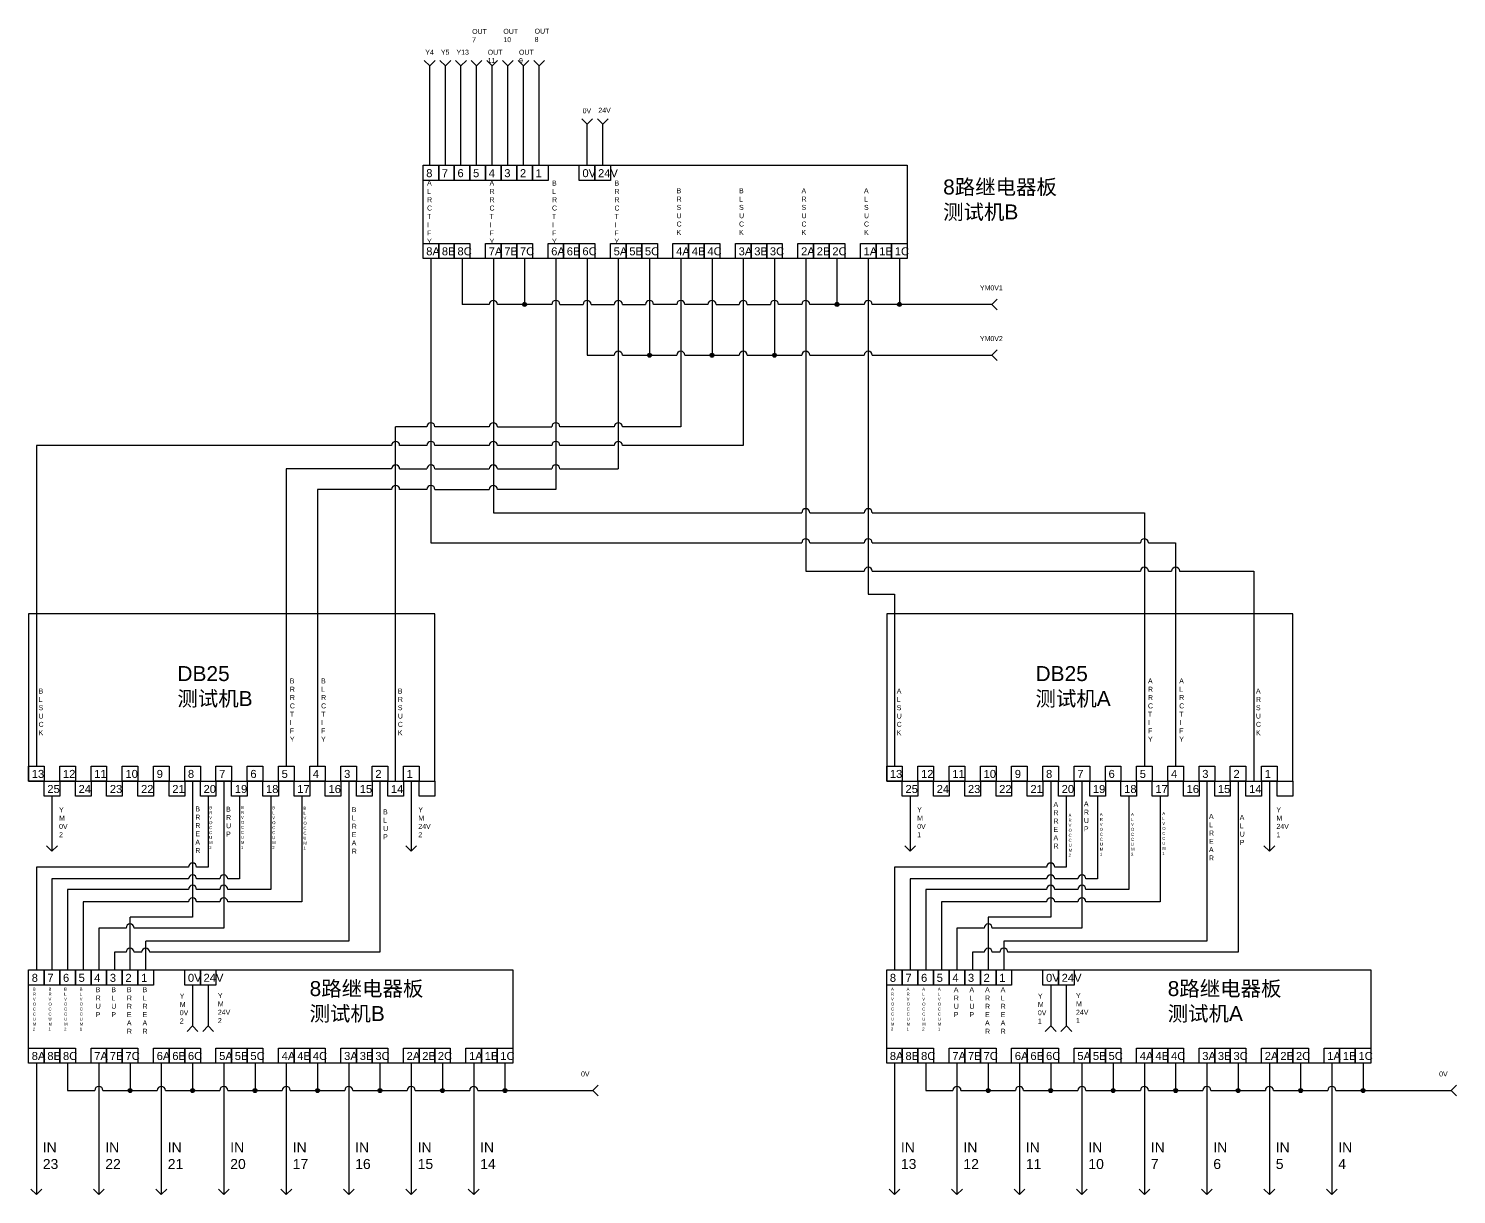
# Model space of a CAD drawing. Header units: millimetres. Extents: x 2029 to 5701, y 1269 to 3627.
# Drawn here: x 2650 to 3365, y 1269 to 1853 of the extents above; entities that cross this region are included whole.
import ezdxf

# ---------------------------------------------------------------- set-up
doc = ezdxf.new("R2010")
doc.units = ezdxf.units.MM
doc.styles.get("Standard").update_dxf_attribs({"font": 'arial.ttf'})

msp = doc.modelspace()

# ---------------------------------------------------------------- linework, layer by layer
for p, q in [((2848.36, 1837.06), (2851.06, 1834.36)), ((2851.06, 1834.36), (2853.77, 1837.06)), ((2851.06, 1784.51), (2851.06, 1834.36)), ((2856.19, 1837.06), (2858.89, 1834.36)), ((2858.89, 1834.36), (2861.59, 1837.06)), ((2858.89, 1784.51), (2858.89, 1834.36)), ((2864.01, 1837.06), (2866.71, 1834.36)), ((2866.71, 1834.36), (2869.42, 1837.06)), ((2866.71, 1784.51), (2866.71, 1834.36)), ((2871.84, 1837.06), (2874.54, 1834.36)), ((2874.54, 1834.36), (2877.24, 1837.06)), ((2874.54, 1784.51), (2874.54, 1834.36)), ((2879.66, 1837.06), (2882.37, 1834.36)), ((2882.37, 1834.36), (2885.07, 1837.06)), ((2882.37, 1784.51), (2882.37, 1834.36)), ((2887.49, 1837.06), (2890.19, 1834.36)), ((2890.19, 1834.36), (2892.89, 1837.06)), ((2890.19, 1784.51), (2890.19, 1834.36)), ((2895.31, 1837.06), (2898.02, 1834.36)), ((2898.02, 1834.36), (2900.72, 1837.06)), ((2898.02, 1784.51), (2898.02, 1834.36)), ((2903.14, 1837.06), (2905.84, 1834.36)), ((2905.84, 1834.36), (2908.54, 1837.06)), ((2905.84, 1784.51), (2905.84, 1834.36)), ((2927.19, 1807.73), (2929.89, 1805.03)), ((2929.89, 1805.03), (2932.59, 1807.73)), ((2929.89, 1784.51), (2929.89, 1805.03)), ((2935.04, 1807.73), (2937.74, 1805.03)), ((2937.71, 1784.51), (2937.71, 1805.03)), ((2937.74, 1805.03), (2940.44, 1807.73)), ((2851.64, 1737.8), (2851.64, 1595.37)), ((2867.29, 1737.8), (2867.29, 1714.79)), ((2882.94, 1737.8), (2882.94, 1610.47)), ((2898.59, 1737.8), (2898.59, 1714.79)), ((2914.24, 1737.8), (2914.24, 1622.11)), ((2929.89, 1737.8), (2929.89, 1689.37)), ((2945.54, 1737.8), (2945.54, 1632.39)), ((2961.19, 1737.8), (2961.19, 1689.37)), ((2976.84, 1737.8), (2976.84, 1653.48)), ((2992.49, 1737.8), (2992.49, 1689.37)), ((3008.14, 1737.8), (3008.14, 1644.19)), ((3023.79, 1737.8), (3023.79, 1689.37)), ((3039.44, 1737.8), (3039.44, 1581.17)), ((3055.09, 1737.8), (3055.09, 1714.79)), ((3070.74, 1737.8), (3070.74, 1569.66)), ((3086.39, 1737.8), (3086.39, 1714.79)), ((3132.69, 1714.79), (3135.39, 1717.5)), ((2880.92, 1714.79), (2867.29, 1714.79)), ((2912.22, 1714.79), (2884.96, 1714.79)), ((2916.26, 1714.79), (2927.87, 1714.79)), ((2931.91, 1714.79), (2943.52, 1714.79)), ((2947.56, 1714.79), (2959.17, 1714.79)), ((2974.82, 1714.79), (2963.21, 1714.79)), ((2990.47, 1714.79), (2978.86, 1714.79)), ((2994.51, 1714.79), (3006.12, 1714.79)), ((3010.16, 1714.79), (3021.77, 1714.79)), ((3037.42, 1714.79), (3025.81, 1714.79)), ((3068.72, 1714.79), (3041.46, 1714.79)), ((3132.69, 1714.79), (3072.76, 1714.79)), ((3132.69, 1714.79), (3135.39, 1712.09)), ((2929.89, 1689.37), (2943.52, 1689.37)), ((2947.56, 1689.37), (2974.82, 1689.37)), ((2978.86, 1689.37), (3006.12, 1689.37)), ((3010.16, 1689.37), (3037.42, 1689.37)), ((3041.46, 1689.37), (3068.72, 1689.37)), ((3072.76, 1689.37), (3132.69, 1689.37)), ((3132.69, 1689.37), (3135.39, 1692.08)), ((3132.69, 1689.37), (3135.39, 1686.67)), ((2833.98, 1476.03), (2833.98, 1653.48)), ((2849.62, 1653.48), (2833.98, 1653.48)), ((2880.92, 1653.48), (2853.66, 1653.48)), ((2884.96, 1653.48), (2912.22, 1653.48)), ((2943.52, 1653.48), (2916.26, 1653.48)), ((2976.84, 1653.48), (2947.56, 1653.48)), ((2654, 1644.19), (2654, 1483.59)), ((2831.96, 1644.19), (2654, 1644.19)), ((2849.62, 1644.19), (2835.99, 1644.19)), ((2880.92, 1644.19), (2853.66, 1644.19)), ((2912.22, 1644.19), (2884.96, 1644.19)), ((2943.52, 1644.19), (2916.26, 1644.19)), ((3008.14, 1644.19), (2947.56, 1644.19)), ((2779.2, 1632.39), (2779.2, 1483.59)), ((2831.96, 1632.39), (2779.2, 1632.39)), ((2835.99, 1632.39), (2849.62, 1632.39)), ((2853.66, 1632.39), (2880.92, 1632.39)), ((2884.96, 1632.39), (2912.22, 1632.39)), ((2916.26, 1632.39), (2945.54, 1632.39)), ((2794.85, 1622.11), (2794.85, 1483.59)), ((2831.96, 1622.11), (2794.85, 1622.11)), ((2849.62, 1622.11), (2835.99, 1622.11)), ((2853.66, 1622.11), (2880.92, 1622.11)), ((2914.24, 1622.11), (2884.96, 1622.11)), ((2882.94, 1610.47), (3037.42, 1610.47)), ((3041.46, 1610.47), (3068.72, 1610.47)), ((3072.76, 1610.47), (3209.11, 1610.47)), ((3209.11, 1610.47), (3209.11, 1483.59)), ((2851.64, 1595.37), (3037.42, 1595.37)), ((3041.46, 1595.37), (3068.72, 1595.37)), ((3072.76, 1595.37), (3207.09, 1595.37)), ((3211.12, 1595.37), (3224.76, 1595.37)), ((3224.76, 1595.37), (3224.76, 1483.59)), ((3039.44, 1581.17), (3068.72, 1581.17)), ((3072.76, 1581.17), (3207.09, 1581.17)), ((3211.12, 1581.17), (3222.74, 1581.17)), ((3226.77, 1581.17), (3263.88, 1581.17)), ((3263.88, 1581.17), (3263.88, 1476.03)), ((3070.74, 1569.66), (3083.9, 1569.66)), ((3083.9, 1569.66), (3083.9, 1483.59)), ((2732.25, 1476.03), (2732.25, 1407.94)), ((2747.9, 1476.03), (2747.9, 1402.44)), ((2810.5, 1476.03), (2810.5, 1395.88)), ((2826.15, 1476.03), (2826.15, 1390.3)), ((2841.8, 1476.03), (2841.8, 1440.98)), ((3162.16, 1476.03), (3162.16, 1407.94)), ((3177.81, 1476.03), (3177.81, 1402.44)), ((3240.41, 1476.03), (3240.41, 1395.88)), ((3256.06, 1476.03), (3256.06, 1390.3)), ((3271.71, 1476.03), (3271.71, 1440.98)), ((2661.82, 1468.46), (2661.82, 1440.98)), ((2740.07, 1468.46), (2740.07, 1432.98)), ((2755.72, 1468.46), (2755.72, 1427)), ((2771.38, 1468.46), (2771.38, 1421.81)), ((2787.03, 1468.46), (2787.03, 1415.53)), ((3091.73, 1468.46), (3091.73, 1440.98)), ((3169.98, 1468.46), (3169.98, 1432.98)), ((3185.63, 1468.46), (3185.63, 1427)), ((3201.28, 1468.46), (3201.28, 1421.81)), ((3216.93, 1468.46), (3216.93, 1415.53)), ((2659.12, 1443.68), (2661.82, 1440.98)), ((2661.82, 1440.98), (2664.53, 1443.68)), ((2839.1, 1443.68), (2841.8, 1440.98)), ((2841.8, 1440.98), (2844.5, 1443.68)), ((3089.03, 1443.68), (3091.73, 1440.98)), ((3091.73, 1440.98), (3094.43, 1443.68)), ((3269.01, 1443.68), (3271.71, 1440.98)), ((3271.71, 1440.98), (3274.41, 1443.68)), ((2730.23, 1432.98), (2654, 1432.98)), ((2654, 1432.98), (2654, 1381.45)), ((2740.07, 1432.98), (2734.27, 1432.98)), ((3083.9, 1432.98), (3083.9, 1381.45)), ((3160.14, 1432.98), (3083.9, 1432.98)), ((3169.98, 1432.98), (3164.17, 1432.98)), ((2730.23, 1427), (2661.82, 1427)), ((2661.82, 1427), (2661.82, 1381.45)), ((2745.88, 1427), (2734.27, 1427)), ((2755.72, 1427), (2749.92, 1427)), ((3091.73, 1427), (3091.73, 1381.45)), ((3160.14, 1427), (3091.73, 1427)), ((3175.79, 1427), (3164.17, 1427)), ((3185.63, 1427), (3179.82, 1427)), ((2730.23, 1421.81), (2669.65, 1421.81)), ((2669.65, 1421.81), (2669.65, 1381.45)), ((2745.88, 1421.81), (2734.27, 1421.81)), ((2771.38, 1421.81), (2749.92, 1421.81)), ((3099.55, 1421.81), (3099.55, 1381.45)), ((3160.14, 1421.81), (3099.55, 1421.81)), ((3175.79, 1421.81), (3164.17, 1421.81)), ((3201.28, 1421.81), (3179.82, 1421.81)), ((2730.23, 1415.53), (2677.47, 1415.53)), ((2677.47, 1415.53), (2677.47, 1381.45)), ((2745.88, 1415.53), (2734.27, 1415.53)), ((2787.03, 1415.53), (2749.92, 1415.53)), ((3107.38, 1415.53), (3107.38, 1381.45)), ((3160.14, 1415.53), (3107.38, 1415.53)), ((3175.79, 1415.53), (3164.17, 1415.53)), ((3216.93, 1415.53), (3179.82, 1415.53)), ((2685.3, 1402.44), (2685.3, 1381.45)), ((2698.93, 1402.44), (2685.3, 1402.44)), ((2732.25, 1407.94), (2700.95, 1407.94)), ((2700.95, 1381.45), (2700.95, 1407.94)), ((2747.9, 1402.44), (2702.97, 1402.44)), ((3115.2, 1402.44), (3115.2, 1381.45)), ((3128.84, 1402.44), (3115.2, 1402.44)), ((3130.85, 1407.94), (3130.85, 1381.45)), ((3162.16, 1407.94), (3130.85, 1407.94)), ((3177.81, 1402.44), (3132.87, 1402.44)), ((2810.5, 1395.88), (2708.77, 1395.88)), ((2708.77, 1381.45), (2708.77, 1395.88)), ((3138.68, 1395.88), (3138.68, 1381.45)), ((3240.41, 1395.88), (3138.68, 1395.88)), ((2693.12, 1390.3), (2693.12, 1381.45)), ((2698.93, 1390.3), (2693.12, 1390.3)), ((2706.76, 1390.3), (2702.97, 1390.3)), ((2826.15, 1390.3), (2710.79, 1390.3)), ((3123.03, 1390.3), (3123.03, 1381.45)), ((3128.84, 1390.3), (3123.03, 1390.3)), ((3136.66, 1390.3), (3132.87, 1390.3)), ((3256.06, 1390.3), (3140.7, 1390.3)), ((2732.25, 1373.88), (2732.25, 1353.36)), ((2740.07, 1373.88), (2740.07, 1353.36)), ((3162.16, 1373.88), (3162.16, 1353.36)), ((3169.98, 1373.88), (3169.98, 1353.36)), ((2729.55, 1350.66), (2732.25, 1353.36)), ((2732.25, 1353.36), (2734.95, 1350.66)), ((2737.4, 1350.66), (2740.1, 1353.36)), ((2740.1, 1353.36), (2742.8, 1350.66)), ((3159.45, 1350.66), (3162.16, 1353.36)), ((3162.16, 1353.36), (3164.86, 1350.66)), ((3167.3, 1350.66), (3170, 1353.36)), ((3170, 1353.36), (3172.71, 1350.66)), ((2654, 1334.74), (2654, 1268.98)), ((2669.65, 1334.74), (2669.65, 1321.04)), ((2685.3, 1334.74), (2685.3, 1268.98)), ((2700.95, 1334.74), (2700.95, 1321.04)), ((2716.6, 1334.74), (2716.6, 1268.98)), ((2732.25, 1334.74), (2732.25, 1321.04)), ((2747.9, 1334.74), (2747.9, 1268.98)), ((2763.55, 1334.74), (2763.55, 1321.04)), ((2779.2, 1334.74), (2779.2, 1268.98)), ((2794.85, 1334.74), (2794.85, 1321.04)), ((2810.5, 1334.74), (2810.5, 1268.98)), ((2826.15, 1334.74), (2826.15, 1321.04)), ((2841.8, 1334.74), (2841.8, 1268.98)), ((2857.45, 1334.74), (2857.45, 1321.04)), ((2873.1, 1334.74), (2873.1, 1268.98)), ((2888.75, 1334.74), (2888.75, 1321.04)), ((3083.9, 1334.74), (3083.9, 1268.98)), ((3099.55, 1334.74), (3099.55, 1321.04)), ((3115.2, 1334.74), (3115.2, 1268.98)), ((3130.85, 1334.74), (3130.85, 1321.04)), ((3146.5, 1334.74), (3146.5, 1268.98)), ((3162.16, 1334.74), (3162.16, 1321.04)), ((3177.81, 1334.74), (3177.81, 1268.98)), ((3193.46, 1334.74), (3193.46, 1321.04)), ((3209.11, 1334.74), (3209.11, 1268.98)), ((3224.76, 1334.74), (3224.76, 1321.04)), ((3240.41, 1334.74), (3240.41, 1268.98)), ((3256.06, 1334.74), (3256.06, 1321.04)), ((3271.71, 1334.74), (3271.71, 1268.98)), ((3287.36, 1334.74), (3287.36, 1321.04)), ((3303.01, 1334.74), (3303.01, 1268.98)), ((3318.66, 1334.74), (3318.66, 1321.04)), ((2932.82, 1321.04), (2935.53, 1323.75)), ((3362.73, 1321.04), (3365.43, 1323.75)), ((2669.65, 1321.04), (2683.28, 1321.04)), ((2687.32, 1321.04), (2714.58, 1321.04)), ((2718.62, 1321.04), (2745.88, 1321.04)), ((2749.92, 1321.04), (2777.18, 1321.04)), ((2781.22, 1321.04), (2808.48, 1321.04)), ((2812.52, 1321.04), (2839.78, 1321.04)), ((2843.82, 1321.04), (2871.08, 1321.04)), ((2875.12, 1321.04), (2932.82, 1321.04)), ((2932.82, 1321.04), (2935.53, 1318.34)), ((3099.55, 1321.04), (3113.19, 1321.04)), ((3117.22, 1321.04), (3144.49, 1321.04)), ((3148.52, 1321.04), (3175.79, 1321.04)), ((3179.82, 1321.04), (3207.09, 1321.04)), ((3211.12, 1321.04), (3238.39, 1321.04)), ((3242.43, 1321.04), (3269.69, 1321.04)), ((3273.73, 1321.04), (3300.99, 1321.04)), ((3305.03, 1321.04), (3362.73, 1321.04)), ((3362.73, 1321.04), (3365.43, 1318.34)), ((2651.3, 1271.69), (2654, 1268.98)), ((2654, 1268.98), (2656.7, 1271.69)), ((2682.6, 1271.69), (2685.3, 1268.98)), ((2685.3, 1268.98), (2688, 1271.69)), ((2713.9, 1271.69), (2716.6, 1268.98)), ((2716.6, 1268.98), (2719.3, 1271.69)), ((2745.2, 1271.69), (2747.9, 1268.98)), ((2747.9, 1268.98), (2750.6, 1271.69)), ((2776.5, 1271.69), (2779.2, 1268.98)), ((2779.2, 1268.98), (2781.9, 1271.69)), ((2807.8, 1271.69), (2810.5, 1268.98)), ((2810.5, 1268.98), (2813.2, 1271.69)), ((2839.1, 1271.69), (2841.8, 1268.98)), ((2841.8, 1268.98), (2844.5, 1271.69)), ((2870.4, 1271.69), (2873.1, 1268.98)), ((2873.1, 1268.98), (2875.8, 1271.69)), ((3081.2, 1271.69), (3083.9, 1268.98)), ((3083.9, 1268.98), (3086.61, 1271.69)), ((3112.5, 1271.69), (3115.2, 1268.98)), ((3115.2, 1268.98), (3117.91, 1271.69)), ((3143.8, 1271.69), (3146.5, 1268.98)), ((3146.5, 1268.98), (3149.21, 1271.69)), ((3175.1, 1271.69), (3177.81, 1268.98)), ((3177.81, 1268.98), (3180.51, 1271.69)), ((3206.4, 1271.69), (3209.11, 1268.98)), ((3209.11, 1268.98), (3211.81, 1271.69)), ((3237.7, 1271.69), (3240.41, 1268.98)), ((3240.41, 1268.98), (3243.11, 1271.69)), ((3269.01, 1271.69), (3271.71, 1268.98)), ((3271.71, 1268.98), (3274.41, 1271.69)), ((3300.31, 1271.69), (3303.01, 1268.98)), ((3303.01, 1268.98), (3305.71, 1271.69))]:
    msp.add_line(p, q)
for points in [[(2847.72, 1784.51), (2855.55, 1784.51), (2855.55, 1776.94), (2847.72, 1776.94)], [(2847.72, 1784.51), (3090.31, 1784.51), (3090.31, 1737.8), (2847.72, 1737.8)], [(2855.55, 1784.51), (2863.38, 1784.51), (2863.38, 1776.94), (2855.55, 1776.94)], [(2863.38, 1784.51), (2871.2, 1784.51), (2871.2, 1776.94), (2863.38, 1776.94)], [(2871.2, 1784.51), (2879.03, 1784.51), (2879.03, 1776.94), (2871.2, 1776.94)], [(2879.03, 1784.51), (2886.85, 1784.51), (2886.85, 1776.94), (2879.03, 1776.94)], [(2886.85, 1784.51), (2894.68, 1784.51), (2894.68, 1776.94), (2886.85, 1776.94)], [(2894.68, 1784.51), (2902.5, 1784.51), (2902.5, 1776.94), (2894.68, 1776.94)], [(2902.5, 1784.51), (2910.33, 1784.51), (2910.33, 1776.94), (2902.5, 1776.94)], [(2925.98, 1784.51), (2933.8, 1784.51), (2933.8, 1776.94), (2925.98, 1776.94)], [(2933.8, 1784.51), (2941.63, 1784.51), (2941.63, 1776.94), (2933.8, 1776.94)], [(2847.72, 1745.37), (2855.55, 1745.37), (2855.55, 1737.8), (2847.72, 1737.8)], [(2855.55, 1745.37), (2863.38, 1745.37), (2863.38, 1737.8), (2855.55, 1737.8)], [(2863.38, 1745.37), (2871.2, 1745.37), (2871.2, 1737.8), (2863.38, 1737.8)], [(2879.03, 1745.37), (2886.85, 1745.37), (2886.85, 1737.8), (2879.03, 1737.8)], [(2886.85, 1745.37), (2894.68, 1745.37), (2894.68, 1737.8), (2886.85, 1737.8)], [(2894.68, 1745.37), (2902.5, 1745.37), (2902.5, 1737.8), (2894.68, 1737.8)], [(2910.33, 1745.37), (2918.15, 1745.37), (2918.15, 1737.8), (2910.33, 1737.8)], [(2918.15, 1745.37), (2925.98, 1745.37), (2925.98, 1737.8), (2918.15, 1737.8)], [(2925.98, 1745.37), (2933.8, 1745.37), (2933.8, 1737.8), (2925.98, 1737.8)], [(2941.63, 1745.37), (2949.45, 1745.37), (2949.45, 1737.8), (2941.63, 1737.8)], [(2949.45, 1745.37), (2957.28, 1745.37), (2957.28, 1737.8), (2949.45, 1737.8)], [(2957.28, 1745.37), (2965.1, 1745.37), (2965.1, 1737.8), (2957.28, 1737.8)], [(2972.93, 1745.37), (2980.75, 1745.37), (2980.75, 1737.8), (2972.93, 1737.8)], [(2980.75, 1745.37), (2988.58, 1745.37), (2988.58, 1737.8), (2980.75, 1737.8)], [(2988.58, 1745.37), (2996.4, 1745.37), (2996.4, 1737.8), (2988.58, 1737.8)], [(3004.23, 1745.37), (3012.05, 1745.37), (3012.05, 1737.8), (3004.23, 1737.8)], [(3012.05, 1745.37), (3019.88, 1745.37), (3019.88, 1737.8), (3012.05, 1737.8)], [(3019.88, 1745.37), (3027.7, 1745.37), (3027.7, 1737.8), (3019.88, 1737.8)], [(3035.53, 1745.37), (3043.35, 1745.37), (3043.35, 1737.8), (3035.53, 1737.8)], [(3043.35, 1745.37), (3051.18, 1745.37), (3051.18, 1737.8), (3043.35, 1737.8)], [(3051.18, 1745.37), (3059, 1745.37), (3059, 1737.8), (3051.18, 1737.8)], [(3066.83, 1745.37), (3074.65, 1745.37), (3074.65, 1737.8), (3066.83, 1737.8)], [(3074.65, 1745.37), (3082.48, 1745.37), (3082.48, 1737.8), (3074.65, 1737.8)], [(3082.48, 1745.37), (3090.31, 1745.37), (3090.31, 1737.8), (3082.48, 1737.8)], [(2650.08, 1476.03), (2853.54, 1476.03), (2853.54, 1559.75), (2650.08, 1559.75)], [(3079.99, 1476.03), (3283.45, 1476.03), (3283.45, 1559.75), (3079.99, 1559.75)], [(2650.08, 1483.59), (2657.91, 1483.59), (2657.91, 1476.03), (2650.08, 1476.03)], [(2665.74, 1483.59), (2673.56, 1483.59), (2673.56, 1476.03), (2665.74, 1476.03)], [(2681.39, 1483.59), (2689.21, 1483.59), (2689.21, 1476.03), (2681.39, 1476.03)], [(2697.04, 1483.59), (2704.86, 1483.59), (2704.86, 1476.03), (2697.04, 1476.03)], [(2712.69, 1483.59), (2720.51, 1483.59), (2720.51, 1476.03), (2712.69, 1476.03)], [(2728.34, 1483.59), (2736.16, 1483.59), (2736.16, 1476.03), (2728.34, 1476.03)], [(2743.99, 1483.59), (2751.81, 1483.59), (2751.81, 1476.03), (2743.99, 1476.03)], [(2759.64, 1483.59), (2767.46, 1483.59), (2767.46, 1476.03), (2759.64, 1476.03)], [(2775.29, 1483.59), (2783.11, 1483.59), (2783.11, 1476.03), (2775.29, 1476.03)], [(2790.94, 1483.59), (2798.76, 1483.59), (2798.76, 1476.03), (2790.94, 1476.03)], [(2806.59, 1483.59), (2814.41, 1483.59), (2814.41, 1476.03), (2806.59, 1476.03)], [(2822.24, 1483.59), (2830.06, 1483.59), (2830.06, 1476.03), (2822.24, 1476.03)], [(2837.89, 1483.59), (2845.71, 1483.59), (2845.71, 1476.03), (2837.89, 1476.03)], [(3079.99, 1483.59), (3087.82, 1483.59), (3087.82, 1476.03), (3079.99, 1476.03)], [(3095.64, 1483.59), (3103.47, 1483.59), (3103.47, 1476.03), (3095.64, 1476.03)], [(3111.29, 1483.59), (3119.12, 1483.59), (3119.12, 1476.03), (3111.29, 1476.03)], [(3126.94, 1483.59), (3134.77, 1483.59), (3134.77, 1476.03), (3126.94, 1476.03)], [(3142.59, 1483.59), (3150.42, 1483.59), (3150.42, 1476.03), (3142.59, 1476.03)], [(3158.24, 1483.59), (3166.07, 1483.59), (3166.07, 1476.03), (3158.24, 1476.03)], [(3173.89, 1483.59), (3181.72, 1483.59), (3181.72, 1476.03), (3173.89, 1476.03)], [(3189.54, 1483.59), (3197.37, 1483.59), (3197.37, 1476.03), (3189.54, 1476.03)], [(3205.19, 1483.59), (3213.02, 1483.59), (3213.02, 1476.03), (3205.19, 1476.03)], [(3220.84, 1483.59), (3228.67, 1483.59), (3228.67, 1476.03), (3220.84, 1476.03)], [(3236.49, 1483.59), (3244.32, 1483.59), (3244.32, 1476.03), (3236.49, 1476.03)], [(3252.14, 1483.59), (3259.97, 1483.59), (3259.97, 1476.03), (3252.14, 1476.03)], [(3267.8, 1483.59), (3275.62, 1483.59), (3275.62, 1476.03), (3267.8, 1476.03)], [(2657.91, 1476.03), (2665.74, 1476.03), (2665.74, 1468.46), (2657.91, 1468.46)], [(2673.56, 1476.03), (2681.39, 1476.03), (2681.39, 1468.46), (2673.56, 1468.46)], [(2689.21, 1476.03), (2697.04, 1476.03), (2697.04, 1468.46), (2689.21, 1468.46)], [(2704.86, 1476.03), (2712.69, 1476.03), (2712.69, 1468.46), (2704.86, 1468.46)], [(2720.51, 1476.03), (2728.34, 1476.03), (2728.34, 1468.46), (2720.51, 1468.46)], [(2736.16, 1476.03), (2743.99, 1476.03), (2743.99, 1468.46), (2736.16, 1468.46)], [(2751.81, 1476.03), (2759.64, 1476.03), (2759.64, 1468.46), (2751.81, 1468.46)], [(2767.46, 1476.03), (2775.29, 1476.03), (2775.29, 1468.46), (2767.46, 1468.46)], [(2783.11, 1476.03), (2790.94, 1476.03), (2790.94, 1468.46), (2783.11, 1468.46)], [(2798.76, 1476.03), (2806.59, 1476.03), (2806.59, 1468.46), (2798.76, 1468.46)], [(2814.41, 1476.03), (2822.24, 1476.03), (2822.24, 1468.46), (2814.41, 1468.46)], [(2830.06, 1476.03), (2837.89, 1476.03), (2837.89, 1468.46), (2830.06, 1468.46)], [(2845.71, 1476.03), (2853.54, 1476.03), (2853.54, 1468.46), (2845.71, 1468.46)], [(3087.82, 1476.03), (3095.64, 1476.03), (3095.64, 1468.46), (3087.82, 1468.46)], [(3103.47, 1476.03), (3111.29, 1476.03), (3111.29, 1468.46), (3103.47, 1468.46)], [(3119.12, 1476.03), (3126.94, 1476.03), (3126.94, 1468.46), (3119.12, 1468.46)], [(3134.77, 1476.03), (3142.59, 1476.03), (3142.59, 1468.46), (3134.77, 1468.46)], [(3150.42, 1476.03), (3158.24, 1476.03), (3158.24, 1468.46), (3150.42, 1468.46)], [(3166.07, 1476.03), (3173.89, 1476.03), (3173.89, 1468.46), (3166.07, 1468.46)], [(3181.72, 1476.03), (3189.54, 1476.03), (3189.54, 1468.46), (3181.72, 1468.46)], [(3197.37, 1476.03), (3205.19, 1476.03), (3205.19, 1468.46), (3197.37, 1468.46)], [(3213.02, 1476.03), (3220.84, 1476.03), (3220.84, 1468.46), (3213.02, 1468.46)], [(3228.67, 1476.03), (3236.49, 1476.03), (3236.49, 1468.46), (3228.67, 1468.46)], [(3244.32, 1476.03), (3252.14, 1476.03), (3252.14, 1468.46), (3244.32, 1468.46)], [(3259.97, 1476.03), (3267.8, 1476.03), (3267.8, 1468.46), (3259.97, 1468.46)], [(3275.62, 1476.03), (3283.45, 1476.03), (3283.45, 1468.46), (3275.62, 1468.46)], [(2650.08, 1381.45), (2657.91, 1381.45), (2657.91, 1373.88), (2650.08, 1373.88)], [(2650.08, 1381.45), (2892.67, 1381.45), (2892.67, 1334.74), (2650.08, 1334.74)], [(2657.91, 1381.45), (2665.74, 1381.45), (2665.74, 1373.88), (2657.91, 1373.88)], [(2665.74, 1381.45), (2673.56, 1381.45), (2673.56, 1373.88), (2665.74, 1373.88)], [(2673.56, 1381.45), (2681.39, 1381.45), (2681.39, 1373.88), (2673.56, 1373.88)], [(2681.39, 1381.45), (2689.21, 1381.45), (2689.21, 1373.88), (2681.39, 1373.88)], [(2689.21, 1381.45), (2697.04, 1381.45), (2697.04, 1373.88), (2689.21, 1373.88)], [(2697.04, 1381.45), (2704.86, 1381.45), (2704.86, 1373.88), (2697.04, 1373.88)], [(2704.86, 1381.45), (2712.69, 1381.45), (2712.69, 1373.88), (2704.86, 1373.88)], [(2728.34, 1381.45), (2736.16, 1381.45), (2736.16, 1373.88), (2728.34, 1373.88)], [(2736.16, 1381.45), (2743.99, 1381.45), (2743.99, 1373.88), (2736.16, 1373.88)], [(3079.99, 1381.45), (3087.82, 1381.45), (3087.82, 1373.88), (3079.99, 1373.88)], [(3079.99, 1381.45), (3322.57, 1381.45), (3322.57, 1334.74), (3079.99, 1334.74)], [(3087.82, 1381.45), (3095.64, 1381.45), (3095.64, 1373.88), (3087.82, 1373.88)], [(3095.64, 1381.45), (3103.47, 1381.45), (3103.47, 1373.88), (3095.64, 1373.88)], [(3103.47, 1381.45), (3111.29, 1381.45), (3111.29, 1373.88), (3103.47, 1373.88)], [(3111.29, 1381.45), (3119.12, 1381.45), (3119.12, 1373.88), (3111.29, 1373.88)], [(3119.12, 1381.45), (3126.94, 1381.45), (3126.94, 1373.88), (3119.12, 1373.88)], [(3126.94, 1381.45), (3134.77, 1381.45), (3134.77, 1373.88), (3126.94, 1373.88)], [(3134.77, 1381.45), (3142.59, 1381.45), (3142.59, 1373.88), (3134.77, 1373.88)], [(3158.24, 1381.45), (3166.07, 1381.45), (3166.07, 1373.88), (3158.24, 1373.88)], [(3166.07, 1381.45), (3173.89, 1381.45), (3173.89, 1373.88), (3166.07, 1373.88)], [(2650.08, 1342.31), (2657.91, 1342.31), (2657.91, 1334.74), (2650.08, 1334.74)], [(2657.91, 1342.31), (2665.74, 1342.31), (2665.74, 1334.74), (2657.91, 1334.74)], [(2665.74, 1342.31), (2673.56, 1342.31), (2673.56, 1334.74), (2665.74, 1334.74)], [(2681.39, 1342.31), (2689.21, 1342.31), (2689.21, 1334.74), (2681.39, 1334.74)], [(2689.21, 1342.31), (2697.04, 1342.31), (2697.04, 1334.74), (2689.21, 1334.74)], [(2697.04, 1342.31), (2704.86, 1342.31), (2704.86, 1334.74), (2697.04, 1334.74)], [(2712.69, 1342.31), (2720.51, 1342.31), (2720.51, 1334.74), (2712.69, 1334.74)], [(2720.51, 1342.31), (2728.34, 1342.31), (2728.34, 1334.74), (2720.51, 1334.74)], [(2728.34, 1342.31), (2736.16, 1342.31), (2736.16, 1334.74), (2728.34, 1334.74)], [(2743.99, 1342.31), (2751.81, 1342.31), (2751.81, 1334.74), (2743.99, 1334.74)], [(2751.81, 1342.31), (2759.64, 1342.31), (2759.64, 1334.74), (2751.81, 1334.74)], [(2759.64, 1342.31), (2767.46, 1342.31), (2767.46, 1334.74), (2759.64, 1334.74)], [(2775.29, 1342.31), (2783.11, 1342.31), (2783.11, 1334.74), (2775.29, 1334.74)], [(2783.11, 1342.31), (2790.94, 1342.31), (2790.94, 1334.74), (2783.11, 1334.74)], [(2790.94, 1342.31), (2798.76, 1342.31), (2798.76, 1334.74), (2790.94, 1334.74)], [(2806.59, 1342.31), (2814.41, 1342.31), (2814.41, 1334.74), (2806.59, 1334.74)], [(2814.41, 1342.31), (2822.24, 1342.31), (2822.24, 1334.74), (2814.41, 1334.74)], [(2822.24, 1342.31), (2830.06, 1342.31), (2830.06, 1334.74), (2822.24, 1334.74)], [(2837.89, 1342.31), (2845.71, 1342.31), (2845.71, 1334.74), (2837.89, 1334.74)], [(2845.71, 1342.31), (2853.54, 1342.31), (2853.54, 1334.74), (2845.71, 1334.74)], [(2853.54, 1342.31), (2861.36, 1342.31), (2861.36, 1334.74), (2853.54, 1334.74)], [(2869.19, 1342.31), (2877.02, 1342.31), (2877.02, 1334.74), (2869.19, 1334.74)], [(2877.02, 1342.31), (2884.84, 1342.31), (2884.84, 1334.74), (2877.02, 1334.74)], [(2884.84, 1342.31), (2892.67, 1342.31), (2892.67, 1334.74), (2884.84, 1334.74)], [(3079.99, 1342.31), (3087.82, 1342.31), (3087.82, 1334.74), (3079.99, 1334.74)], [(3087.82, 1342.31), (3095.64, 1342.31), (3095.64, 1334.74), (3087.82, 1334.74)], [(3095.64, 1342.31), (3103.47, 1342.31), (3103.47, 1334.74), (3095.64, 1334.74)], [(3111.29, 1342.31), (3119.12, 1342.31), (3119.12, 1334.74), (3111.29, 1334.74)], [(3119.12, 1342.31), (3126.94, 1342.31), (3126.94, 1334.74), (3119.12, 1334.74)], [(3126.94, 1342.31), (3134.77, 1342.31), (3134.77, 1334.74), (3126.94, 1334.74)], [(3142.59, 1342.31), (3150.42, 1342.31), (3150.42, 1334.74), (3142.59, 1334.74)], [(3150.42, 1342.31), (3158.24, 1342.31), (3158.24, 1334.74), (3150.42, 1334.74)], [(3158.24, 1342.31), (3166.07, 1342.31), (3166.07, 1334.74), (3158.24, 1334.74)], [(3173.89, 1342.31), (3181.72, 1342.31), (3181.72, 1334.74), (3173.89, 1334.74)], [(3181.72, 1342.31), (3189.54, 1342.31), (3189.54, 1334.74), (3181.72, 1334.74)], [(3189.54, 1342.31), (3197.37, 1342.31), (3197.37, 1334.74), (3189.54, 1334.74)], [(3205.19, 1342.31), (3213.02, 1342.31), (3213.02, 1334.74), (3205.19, 1334.74)], [(3213.02, 1342.31), (3220.84, 1342.31), (3220.84, 1334.74), (3213.02, 1334.74)], [(3220.84, 1342.31), (3228.67, 1342.31), (3228.67, 1334.74), (3220.84, 1334.74)], [(3236.49, 1342.31), (3244.32, 1342.31), (3244.32, 1334.74), (3236.49, 1334.74)], [(3244.32, 1342.31), (3252.14, 1342.31), (3252.14, 1334.74), (3244.32, 1334.74)], [(3252.14, 1342.31), (3259.97, 1342.31), (3259.97, 1334.74), (3252.14, 1334.74)], [(3267.8, 1342.31), (3275.62, 1342.31), (3275.62, 1334.74), (3267.8, 1334.74)], [(3275.62, 1342.31), (3283.45, 1342.31), (3283.45, 1334.74), (3275.62, 1334.74)], [(3283.45, 1342.31), (3291.27, 1342.31), (3291.27, 1334.74), (3283.45, 1334.74)], [(3299.1, 1342.31), (3306.92, 1342.31), (3306.92, 1334.74), (3299.1, 1334.74)], [(3306.92, 1342.31), (3314.75, 1342.31), (3314.75, 1334.74), (3306.92, 1334.74)], [(3314.75, 1342.31), (3322.57, 1342.31), (3322.57, 1334.74), (3314.75, 1334.74)]]:
    msp.add_lwpolyline(points, close=True)
for centre, radius in [((2898.59, 1714.79), 0.99), ((2898.59, 1714.79), 0.796), ((2898.59, 1714.79), 0.504), ((3055.09, 1714.79), 0.99), ((3055.09, 1714.79), 0.796), ((3055.09, 1714.79), 0.504), ((3086.39, 1714.79), 0.99), ((3086.39, 1714.79), 0.796), ((3086.39, 1714.79), 0.504), ((2961.19, 1689.37), 0.99), ((2961.19, 1689.37), 0.796), ((2961.19, 1689.37), 0.504), ((2992.49, 1689.37), 0.99), ((2992.49, 1689.37), 0.796), ((2992.49, 1689.37), 0.504), ((3023.79, 1689.37), 0.99), ((3023.79, 1689.37), 0.796), ((3023.79, 1689.37), 0.504), ((2700.95, 1321.04), 0.99), ((2700.95, 1321.04), 0.796), ((2700.95, 1321.04), 0.504), ((2732.25, 1321.04), 0.99), ((2732.25, 1321.04), 0.796), ((2732.25, 1321.04), 0.504), ((2763.55, 1321.04), 0.99), ((2763.55, 1321.04), 0.796), ((2763.55, 1321.04), 0.504), ((2794.85, 1321.04), 0.99), ((2794.85, 1321.04), 0.796), ((2794.85, 1321.04), 0.504), ((2826.15, 1321.04), 0.99), ((2826.15, 1321.04), 0.796), ((2826.15, 1321.04), 0.504), ((2857.45, 1321.04), 0.99), ((2857.45, 1321.04), 0.796), ((2857.45, 1321.04), 0.504), ((2888.75, 1321.04), 0.99), ((2888.75, 1321.04), 0.796), ((2888.75, 1321.04), 0.504), ((3130.85, 1321.04), 0.99), ((3130.85, 1321.04), 0.796), ((3130.85, 1321.04), 0.504), ((3162.16, 1321.04), 0.99), ((3162.16, 1321.04), 0.796), ((3162.16, 1321.04), 0.504), ((3193.46, 1321.04), 0.99), ((3193.46, 1321.04), 0.796), ((3193.46, 1321.04), 0.504), ((3224.76, 1321.04), 0.99), ((3224.76, 1321.04), 0.796), ((3224.76, 1321.04), 0.504), ((3256.06, 1321.04), 0.99), ((3256.06, 1321.04), 0.796), ((3256.06, 1321.04), 0.504), ((3287.36, 1321.04), 0.99), ((3287.36, 1321.04), 0.796), ((3287.36, 1321.04), 0.504), ((3318.66, 1321.04), 0.99), ((3318.66, 1321.04), 0.796), ((3318.66, 1321.04), 0.504)]:
    msp.add_circle(centre, radius)
for centre in [(2882.94, 1714.79), (2914.24, 1714.79), (2929.89, 1714.79), (2945.54, 1714.79), (2961.19, 1714.79), (2976.84, 1714.79), (2992.49, 1714.79), (3008.14, 1714.79), (3023.79, 1714.79), (3039.44, 1714.79), (3070.74, 1714.79), (2945.54, 1689.37), (2976.84, 1689.37), (3008.14, 1689.37), (3039.44, 1689.37), (3070.74, 1689.37), (2851.64, 1653.48), (2882.94, 1653.48), (2914.24, 1653.48), (2945.54, 1653.48), (2833.98, 1644.19), (2851.64, 1644.19), (2882.94, 1644.19), (2914.24, 1644.19), (2945.54, 1644.19), (2833.98, 1632.39), (2851.64, 1632.39), (2882.94, 1632.39), (2914.24, 1632.39), (2833.98, 1622.11), (2851.64, 1622.11), (2882.94, 1622.11), (3039.44, 1610.47), (3070.74, 1610.47), (3039.44, 1595.37), (3070.74, 1595.37), (3209.11, 1595.37), (3070.74, 1581.17), (3209.11, 1581.17), (3224.76, 1581.17), (2732.25, 1432.98), (3162.16, 1432.98), (2732.25, 1427), (2732.25, 1421.81), (2747.9, 1427), (2747.9, 1421.81), (3162.16, 1427), (3162.16, 1421.81), (3177.81, 1427), (3177.81, 1421.81), (2732.25, 1415.53), (2747.9, 1415.53), (3162.16, 1415.53), (3177.81, 1415.53), (2700.95, 1402.44), (3130.85, 1402.44), (2700.95, 1390.3), (2708.77, 1390.3), (3130.85, 1390.3), (3138.68, 1390.3), (2685.3, 1321.04), (2716.6, 1321.04), (2747.9, 1321.04), (2779.2, 1321.04), (2810.5, 1321.04), (2841.8, 1321.04), (2873.1, 1321.04), (3115.2, 1321.04), (3146.5, 1321.04), (3177.81, 1321.04), (3209.11, 1321.04), (3240.41, 1321.04), (3271.71, 1321.04), (3303.01, 1321.04)]:
    msp.add_arc(centre, 2.02, 0, 180)

# ---------------------------------------------------------------- texts
at = {"attachment_point": 1}
for s, width, heights, insert, char_height in [('OUT\\P7', 16.4467, [22.92], (2872.31, 1852.78), 2.5), ('OUT\\P10', 16.4467, [22.92], (2887.96, 1852.84), 2.5), ('OUT\\P8', 16.4467, [22.92], (2903.61, 1852.94), 2.5), ('Y4', 16.4467, [22.92], (2848.83, 1842.38), 2.5), ('Y5', 16.4467, [22.92], (2856.66, 1842.38), 2.5), ('Y13', 16.4467, [22.92], (2864.48, 1842.38), 2.5), ('OUT\\P11', 16.4467, [22.92], (2880.13, 1842.38), 2.5), ('OUT\\P9', 16.4467, [22.92], (2895.79, 1842.38), 2.5), ('0V', 16.4467, [22.92], (2927.66, 1813.05), 2.5), ('24V', 16.4467, [22.92], (2935.54, 1813.32), 2.5), ('8', 10.585, [0], (2849.31, 1782.55), 4.01), ('7', 10.585, [0], (2857.13, 1782.55), 4.01), ('6', 10.585, [0], (2864.96, 1782.55), 4.01), ('5', 10.585, [0], (2872.78, 1782.55), 4.01), ('4', 10.585, [0], (2880.61, 1782.55), 4.01), ('3', 10.585, [0], (2888.43, 1782.55), 4.01), ('2', 10.585, [0], (2896.26, 1782.55), 4.01), ('1', 10.585, [0], (2904.08, 1782.55), 4.01), ('0V', 10.585, [0], (2927.56, 1782.55), 4.009), ('24V', 10.585, [0], (2935.39, 1782.55), 4.009), ('A\\PL\\PR\\PC\\PT\\PI\\PF\\PY', 8.0868, [0], (2849.73, 1776.83), 2.5), ('A\\PR\\PR\\PC\\PT\\PI\\PF\\PY', 8.0868, [0], (2881.03, 1776.83), 2.5), ('B\\PL\\PR\\PC\\PT\\PI\\PF\\PY', 8.0868, [0], (2912.33, 1776.83), 2.5), ('B\\PR\\PR\\PC\\PT\\PI\\PF\\PY', 8.0868, [0], (2943.63, 1776.83), 2.5), ('8{\\fSimSun|b0|i0|c134|p2;路继电器板}\\P{\\fSimSun|b0|i0|c134|p2;测试机}B', 83.9186, [0], (3108.28, 1777.38), 7.5), ('B\\PR\\PS\\PU\\PC\\PK', 8.0868, [0], (2974.73, 1772.99), 2.5), ('B\\PL\\PS\\PU\\PC\\PK', 8.0868, [0], (3006.03, 1772.99), 2.5), ('A\\PR\\PS\\PU\\PC\\PK', 8.0868, [0], (3037.33, 1772.99), 2.5), ('A\\PL\\PS\\PU\\PC\\PK', 8.0868, [0], (3068.63, 1772.99), 2.5), ('8A', 10.585, [0], (2849.31, 1743.41), 4.009), ('8B', 10.585, [0], (2857.13, 1743.41), 4.009), ('8C', 10.585, [0], (2864.96, 1743.41), 4.009), ('7A', 10.585, [0], (2880.61, 1743.41), 4.009), ('7B', 10.585, [0], (2888.43, 1743.41), 4.009), ('7C', 10.585, [0], (2896.26, 1743.41), 4.009), ('6A', 10.585, [0], (2911.91, 1743.41), 4.009), ('6B', 10.585, [0], (2919.73, 1743.41), 4.009), ('6C', 10.585, [0], (2927.56, 1743.41), 4.009), ('5A', 10.585, [0], (2943.21, 1743.41), 4.009), ('5B', 10.585, [0], (2951.04, 1743.41), 4.009), ('5C', 10.585, [0], (2958.86, 1743.41), 4.009), ('4A', 10.585, [0], (2974.51, 1743.41), 4.009), ('4B', 10.585, [0], (2982.34, 1743.41), 4.009), ('4C', 10.585, [0], (2990.16, 1743.41), 4.009), ('3A', 10.585, [0], (3005.81, 1743.41), 4.009), ('3B', 10.585, [0], (3013.64, 1743.41), 4.009), ('3C', 10.585, [0], (3021.46, 1743.41), 4.009), ('2A', 10.585, [0], (3037.11, 1743.41), 4.009), ('2B', 10.585, [0], (3044.94, 1743.41), 4.009), ('2C', 10.585, [0], (3052.76, 1743.41), 4.009), ('1A', 10.585, [0], (3068.41, 1743.41), 4.009), ('1B', 10.585, [0], (3076.24, 1743.41), 4.009), ('1C', 10.585, [0], (3084.06, 1743.41), 4.009), ('YM0V1', 16.4467, [22.92], (3126.72, 1724.34), 2.5), ('YM0V2', 16.4467, [22.92], (3126.72, 1698.92), 2.5), ('DB25\\P{\\fSimSun|b0|i0|c134|p2;测试机}B', 58.3836, [0], (2724.65, 1533.64), 7.5), ('DB25\\P{\\fSimSun|b0|i0|c134|p2;测试机}A', 58.3836, [0], (3154.55, 1533.64), 7.5), ('B\\PR\\PR\\PC\\PT\\PI\\PF\\PY', 8.0868, [0], (2780.99, 1527.45), 2.5), ('B\\PL\\PR\\PC\\PT\\PI\\PF\\PY', 8.0868, [0], (2796.64, 1527.45), 2.5), ('A\\PR\\PR\\PC\\PT\\PI\\PF\\PY', 8.0868, [0], (3210.9, 1527.45), 2.5), ('A\\PL\\PR\\PC\\PT\\PI\\PF\\PY', 8.0868, [0], (3226.55, 1527.45), 2.5), ('B\\PL\\PS\\PU\\PC\\PK', 8.0868, [0], (2655.11, 1522.37), 2.5), ('B\\PR\\PS\\PU\\PC\\PK', 8.0868, [0], (2835.09, 1522.37), 2.5), ('A\\PL\\PS\\PU\\PC\\PK', 8.0868, [0], (3085.01, 1522.37), 2.5), ('A\\PR\\PS\\PU\\PC\\PK', 8.0868, [0], (3264.99, 1522.37), 2.5), ('13', 10.585, [0], (2651.67, 1481.63), 4.009), ('12', 10.585, [0], (2667.32, 1481.63), 4.009), ('11', 10.585, [0], (2682.97, 1481.63), 4.009), ('10', 10.585, [0], (2698.62, 1481.63), 4.009), ('9', 10.585, [0], (2714.27, 1481.63), 4.01), ('8', 10.585, [0], (2729.92, 1481.63), 4.01), ('7', 10.585, [0], (2745.57, 1481.63), 4.01), ('6', 10.585, [0], (2761.22, 1481.63), 4.01), ('5', 10.585, [0], (2776.87, 1481.63), 4.01), ('4', 10.585, [0], (2792.52, 1481.63), 4.01), ('3', 10.585, [0], (2808.17, 1481.63), 4.01), ('2', 10.585, [0], (2823.82, 1481.63), 4.01), ('1', 10.585, [0], (2839.47, 1481.63), 4.01), ('13', 10.585, [0], (3081.57, 1481.63), 4.009), ('12', 10.585, [0], (3097.22, 1481.63), 4.009), ('11', 10.585, [0], (3112.88, 1481.63), 4.009), ('10', 10.585, [0], (3128.53, 1481.63), 4.009), ('9', 10.585, [0], (3144.18, 1481.63), 4.01), ('8', 10.585, [0], (3159.83, 1481.63), 4.01), ('7', 10.585, [0], (3175.48, 1481.63), 4.01), ('6', 10.585, [0], (3191.13, 1481.63), 4.01), ('5', 10.585, [0], (3206.78, 1481.63), 4.01), ('4', 10.585, [0], (3222.43, 1481.63), 4.01), ('3', 10.585, [0], (3238.08, 1481.63), 4.01), ('2', 10.585, [0], (3253.73, 1481.63), 4.01), ('1', 10.585, [0], (3269.38, 1481.63), 4.01), ('25', 10.585, [0], (2659.49, 1474.07), 4.009), ('24', 10.585, [0], (2675.14, 1474.07), 4.009), ('23', 10.585, [0], (2690.79, 1474.07), 4.009), ('22', 10.585, [0], (2706.44, 1474.07), 4.009), ('21', 10.585, [0], (2722.09, 1474.07), 4.009), ('20', 10.585, [0], (2737.75, 1474.07), 4.009), ('19', 10.585, [0], (2753.4, 1474.07), 4.009), ('18', 10.585, [0], (2769.05, 1474.07), 4.009), ('17', 10.585, [0], (2784.7, 1474.07), 4.009), ('16', 10.585, [0], (2800.35, 1474.07), 4.009), ('15', 10.585, [0], (2816, 1474.07), 4.009), ('14', 10.585, [0], (2831.65, 1474.07), 4.009), ('25', 10.585, [0], (3089.4, 1474.07), 4.009), ('24', 10.585, [0], (3105.05, 1474.07), 4.009), ('23', 10.585, [0], (3120.7, 1474.07), 4.009), ('22', 10.585, [0], (3136.35, 1474.07), 4.009), ('21', 10.585, [0], (3152, 1474.07), 4.009), ('20', 10.585, [0], (3167.65, 1474.07), 4.009), ('19', 10.585, [0], (3183.3, 1474.07), 4.009), ('18', 10.585, [0], (3198.95, 1474.07), 4.009), ('17', 10.585, [0], (3214.6, 1474.07), 4.009), ('16', 10.585, [0], (3230.25, 1474.07), 4.009), ('15', 10.585, [0], (3245.9, 1474.07), 4.009), ('14', 10.585, [0], (3261.55, 1474.07), 4.009), ('Y\\PM\\P0V\\P2', 16.4467, [22.92], (2665.38, 1462.93), 2.5), ('B\\PR\\PR\\PE\\PA\\PR', 8.0868, [0], (2733.65, 1463.35), 2.5), ('B\\PR\\PV\\PO\\PC\\PC\\PU\\PM\\P2', 8.0868, [0], (2740.57, 1463.46), 1.5), ('B\\PR\\PU\\PP', 8.0868, [0], (2749.03, 1463.23), 2.5), ('B\\PR\\PV\\PO\\PC\\PC\\PU\\PM\\P1', 8.0868, [0], (2756.51, 1463.6), 1.5), ('B\\PL\\PV\\PO\\PC\\PC\\PU\\PM\\P2', 8.0868, [0], (2772.16, 1463.46), 1.5), ('B\\PL\\PV\\PO\\PC\\PC\\PU\\PM\\P1', 8.0868, [0], (2787.81, 1463.18), 1.5), ('B\\PL\\PR\\PE\\PA\\PR', 8.0868, [0], (2811.98, 1462.98), 2.5), ('B\\PL\\PU\\PP', 8.0868, [0], (2827.73, 1461.85), 2.5), ('Y\\PM\\P24V\\P2', 16.4467, [22.92], (2845.36, 1462.93), 2.5), ('Y\\PM\\P0V\\P1', 16.4467, [22.92], (3095.28, 1462.93), 2.5), ('A\\PR\\PR\\PE\\PA\\PR', 8.0868, [0], (3163.56, 1465.6), 2.5), ('A\\PR\\PV\\PO\\PC\\PC\\PU\\PM\\P2', 8.0868, [0], (3171.12, 1459.64), 1.5), ('A\\PR\\PU\\PP', 8.0868, [0], (3178.81, 1465.86), 2.5), ('A\\PR\\PV\\PO\\PC\\PC\\PU\\PM\\P1', 8.0868, [0], (3186.77, 1460.12), 1.5), ('A\\PL\\PV\\PO\\PC\\PC\\PU\\PM\\P2', 8.0868, [0], (3202.42, 1460.12), 1.5), ('A\\PL\\PV\\PO\\PC\\PC\\PU\\PM\\P1', 8.0868, [0], (3218.07, 1460.59), 1.5), ('A\\PL\\PR\\PE\\PA\\PR', 8.0868, [0], (3241.45, 1459.61), 2.5), ('Y\\PM\\P24V\\P1', 16.4467, [22.92], (3275.26, 1462.93), 2.5), ('A\\PL\\PU\\PP', 8.0868, [0], (3256.84, 1459.09), 2.5), ('8', 10.585, [0], (2651.67, 1379.49), 4.01), ('7', 10.585, [0], (2659.49, 1379.49), 4.01), ('6', 10.585, [0], (2667.32, 1379.49), 4.01), ('5', 10.585, [0], (2675.14, 1379.49), 4.01), ('4', 10.585, [0], (2682.97, 1379.49), 4.01), ('3', 10.585, [0], (2690.79, 1379.49), 4.01), ('2', 10.585, [0], (2698.62, 1379.49), 4.01), ('1', 10.585, [0], (2706.44, 1379.49), 4.01), ('0V', 10.585, [0], (2729.92, 1379.49), 4.009), ('24V', 10.585, [0], (2737.75, 1379.49), 4.009), ('8{\\fSimSun|b0|i0|c134|p2;路继电器板}\\P{\\fSimSun|b0|i0|c134|p2;测试机}B', 83.9186, [0], (2790.88, 1375.85), 7.5), ('8', 10.585, [0], (3081.57, 1379.49), 4.01), ('7', 10.585, [0], (3089.4, 1379.49), 4.01), ('6', 10.585, [0], (3097.22, 1379.49), 4.01), ('5', 10.585, [0], (3105.05, 1379.49), 4.01), ('4', 10.585, [0], (3112.88, 1379.49), 4.01), ('3', 10.585, [0], (3120.7, 1379.49), 4.01), ('2', 10.585, [0], (3128.53, 1379.49), 4.01), ('1', 10.585, [0], (3136.35, 1379.49), 4.01), ('0V', 10.585, [0], (3159.83, 1379.49), 4.009), ('24V', 10.585, [0], (3167.65, 1379.49), 4.009), ('8{\\fSimSun|b0|i0|c134|p2;路继电器板}\\P{\\fSimSun|b0|i0|c134|p2;测试机}A', 83.9186, [0], (3220.78, 1375.85), 7.5), ('B\\PR\\PV\\PO\\PC\\PC\\PU\\PM\\P2', 8.0868, [0], (2652.25, 1372.6), 1.5), ('B\\PR\\PV\\PO\\PC\\PC\\PU\\PM\\P1', 8.0868, [0], (2660.08, 1372.6), 1.5), ('B\\PL\\PV\\PO\\PC\\PC\\PU\\PM\\P2', 8.0868, [0], (2667.9, 1372.6), 1.5), ('B\\PL\\PV\\PO\\PC\\PC\\PU\\PM\\P1', 8.0868, [0], (2675.73, 1372.6), 1.5), ('B\\PR\\PU\\PP', 8.0868, [0], (2683.71, 1372.8), 2.5), ('B\\PL\\PU\\PP', 8.0868, [0], (2691.54, 1372.8), 2.5), ('B\\PR\\PR\\PE\\PA\\PR', 8.0868, [0], (2699.36, 1372.8), 2.5), ('B\\PL\\PR\\PE\\PA\\PR', 8.0868, [0], (2707.19, 1372.8), 2.5), ('Y\\PM\\P0V\\P2', 16.4467, [22.92], (2725.85, 1369.61), 2.5), ('Y\\PM\\P24V\\P2', 16.4467, [22.92], (2744.93, 1369.81), 2.5), ('A\\PR\\PV\\PO\\PC\\PC\\PU\\PM\\P2', 8.0868, [0], (3082.16, 1372.6), 1.5), ('A\\PR\\PV\\PO\\PC\\PC\\PU\\PM\\P1', 8.0868, [0], (3089.99, 1372.6), 1.5), ('A\\PL\\PV\\PO\\PC\\PC\\PU\\PM\\P2', 8.0868, [0], (3097.81, 1372.6), 1.5), ('A\\PL\\PV\\PO\\PC\\PC\\PU\\PM\\P1', 8.0868, [0], (3105.64, 1372.6), 1.5), ('A\\PR\\PU\\PP', 8.0868, [0], (3113.62, 1372.8), 2.5), ('A\\PL\\PU\\PP', 8.0868, [0], (3121.45, 1372.8), 2.5), ('A\\PR\\PR\\PE\\PA\\PR', 8.0868, [0], (3129.27, 1372.8), 2.5), ('A\\PL\\PR\\PE\\PA\\PR', 8.0868, [0], (3137.1, 1372.8), 2.5), ('Y\\PM\\P0V\\P1', 16.4467, [22.92], (3155.75, 1369.61), 2.5), ('Y\\PM\\P24V\\P1', 16.4467, [22.92], (3174.84, 1369.81), 2.5), ('8A', 10.585, [0], (2651.67, 1340.35), 4.009), ('8B', 10.585, [0], (2659.49, 1340.35), 4.009), ('8C', 10.585, [0], (2667.32, 1340.35), 4.009), ('7A', 10.585, [0], (2682.97, 1340.35), 4.009), ('7B', 10.585, [0], (2690.79, 1340.35), 4.009), ('7C', 10.585, [0], (2698.62, 1340.35), 4.009), ('6A', 10.585, [0], (2714.27, 1340.35), 4.009), ('6B', 10.585, [0], (2722.09, 1340.35), 4.009), ('6C', 10.585, [0], (2729.92, 1340.35), 4.009), ('5A', 10.585, [0], (2745.57, 1340.35), 4.009), ('5B', 10.585, [0], (2753.4, 1340.35), 4.009), ('5C', 10.585, [0], (2761.22, 1340.35), 4.009), ('4A', 10.585, [0], (2776.87, 1340.35), 4.009), ('4B', 10.585, [0], (2784.7, 1340.35), 4.009), ('4C', 10.585, [0], (2792.52, 1340.35), 4.009), ('3A', 10.585, [0], (2808.17, 1340.35), 4.009), ('3B', 10.585, [0], (2816, 1340.35), 4.009), ('3C', 10.585, [0], (2823.82, 1340.35), 4.009), ('2A', 10.585, [0], (2839.47, 1340.35), 4.009), ('2B', 10.585, [0], (2847.3, 1340.35), 4.009), ('2C', 10.585, [0], (2855.12, 1340.35), 4.009), ('1A', 10.585, [0], (2870.77, 1340.35), 4.009), ('1B', 10.585, [0], (2878.6, 1340.35), 4.009), ('1C', 10.585, [0], (2886.42, 1340.35), 4.009), ('8A', 10.585, [0], (3081.57, 1340.35), 4.009), ('8B', 10.585, [0], (3089.4, 1340.35), 4.009), ('8C', 10.585, [0], (3097.22, 1340.35), 4.009), ('7A', 10.585, [0], (3112.88, 1340.35), 4.009), ('7B', 10.585, [0], (3120.7, 1340.35), 4.009), ('7C', 10.585, [0], (3128.53, 1340.35), 4.009), ('6A', 10.585, [0], (3144.18, 1340.35), 4.009), ('6B', 10.585, [0], (3152, 1340.35), 4.009), ('6C', 10.585, [0], (3159.83, 1340.35), 4.009), ('5A', 10.585, [0], (3175.48, 1340.35), 4.009), ('5B', 10.585, [0], (3183.3, 1340.35), 4.009), ('5C', 10.585, [0], (3191.13, 1340.35), 4.009), ('4A', 10.585, [0], (3206.78, 1340.35), 4.009), ('4B', 10.585, [0], (3214.6, 1340.35), 4.009), ('4C', 10.585, [0], (3222.43, 1340.35), 4.009), ('3A', 10.585, [0], (3238.08, 1340.35), 4.009), ('3B', 10.585, [0], (3245.9, 1340.35), 4.009), ('3C', 10.585, [0], (3253.73, 1340.35), 4.009), ('2A', 10.585, [0], (3269.38, 1340.35), 4.009), ('2B', 10.585, [0], (3277.2, 1340.35), 4.009), ('2C', 10.585, [0], (3285.03, 1340.35), 4.009), ('1A', 10.585, [0], (3300.68, 1340.35), 4.009), ('1B', 10.585, [0], (3308.5, 1340.35), 4.009), ('1C', 10.585, [0], (3316.33, 1340.35), 4.009), ('0V', 16.4467, [22.92], (2926.86, 1330.59), 2.5), ('0V', 16.4467, [22.92], (3356.76, 1330.59), 2.5), ('IN\\P23', 16.4467, [22.92], (2657.22, 1295.07), 5), ('IN\\P22', 16.4467, [22.92], (2688.52, 1295.07), 5), ('IN\\P21', 16.4467, [22.92], (2719.82, 1295.07), 5), ('IN\\P20', 16.4467, [22.92], (2751.12, 1295.07), 5), ('IN\\P17', 16.4467, [22.92], (2782.42, 1295.07), 5), ('IN\\P16', 16.4467, [22.92], (2813.72, 1295.07), 5), ('IN\\P15', 16.4467, [22.92], (2845.02, 1295.07), 5), ('IN\\P14', 16.4467, [22.92], (2876.32, 1295.07), 5), ('IN\\P13', 16.4467, [22.92], (3087.12, 1295.07), 5), ('IN\\P12', 16.4467, [22.92], (3118.42, 1295.07), 5), ('IN\\P11', 16.4467, [22.92], (3149.72, 1295.07), 5), ('IN\\P10', 16.4467, [22.92], (3181.03, 1295.07), 5), ('IN\\P7', 16.4467, [22.92], (3212.33, 1295.07), 5), ('IN\\P6', 16.4467, [22.92], (3243.63, 1295.07), 5), ('IN\\P5', 16.4467, [22.92], (3274.93, 1295.07), 5), ('IN\\P4', 16.4467, [22.92], (3306.23, 1295.07), 5)]:
    msp.add_mtext_dynamic_manual_height_columns(s, width=width, gutter_width=12.5, heights=heights, dxfattribs=dict(at, insert=insert, char_height=char_height))

doc.saveas('drawing.dxf')
